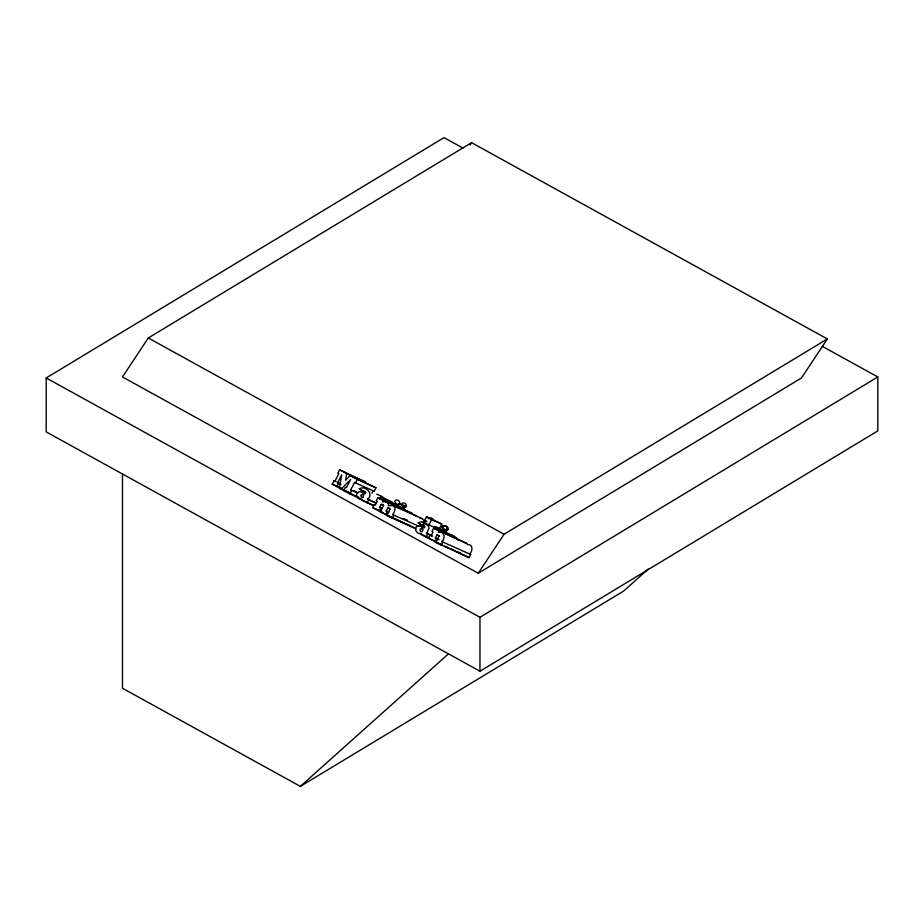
<?xml version="1.0" encoding="UTF-8"?>
<svg xmlns="http://www.w3.org/2000/svg" width="924" height="924" viewBox="0 0 924 924"><rect width="100%" height="100%" fill="white"/><g stroke="black" fill="none" stroke-linecap="round" stroke-linejoin="round"><path stroke-width="1.39" d="M345.472 490.552L332.213 484.188L334.003 480.734L334.904 481.231L338.785 473.712L337.849 473.204L339.639 469.738L346.719 473.654L345.576 480.18L350.231 475.583L375.929 487.733L374.151 491.187L354.573 482.42L350.693 489.939L351.64 490.471L349.849 493.924L343.716 490.54L345.507 487.087L346.442 487.595L350.6 479.533L341.106 489.096L339.351 488.126L341.73 474.774L337.618 482.732L341.037 484.349M399.549 503.441C400.485 501.224 397.389 499.191 395.484 500.265L394.698 501.778L396.35 503.973L398.244 504.389L399.549 503.441L406.283 506.421C407.218 504.204 404.111 502.171 402.217 503.245M446.904 528.967C447.84 526.749 444.733 524.705 442.827 525.779L442.042 527.292L443.705 529.487L448.071 529.475C449.006 527.258 445.911 525.225 444.005 526.299L442.827 525.779M423.666 523.608L423.827 520.247L422.349 518.711L392.342 505.474L388.519 505.74C389.062 502.483 385.077 500.958 382.467 501.882L383.171 500.508L412.15 513.317L377.881 497.586L376.253 500.75L377.281 501.316L375.352 505.058L374.347 504.492L372.707 507.657L383.079 512.947M336.763 486.705L338.554 483.252M355.486 482.929L357.276 479.475L375.929 487.733M373.181 505.682L361.781 500.069L362.139 499.376C357.946 500.427 354.111 494.317 358.431 492.065C361.365 489.87 365.892 497.378 365.246 491.764L363.386 490.702L362.347 491.048L359.228 488.808C365.072 485.019 374.312 493.67 367.671 499.249L376.033 503.06M371.933 493.185L373.227 490.679L374.151 491.187M367.082 502.991L368.711 499.826M379.776 498.937L380.861 496.823L392.03 502.229L380.861 496.823M379.129 511.203L380.769 508.038L379.614 507.403L381.185 504.365L382.882 504.469L383.16 506.156L380.284 511.838L404.135 522.984M385.689 514.818L387.329 511.653L386.174 511.018L387.733 507.981L389.466 508.108L389.789 509.759L386.902 515.488L415.939 528.921M392.238 518.433L393.867 515.269L392.781 514.668C394.132 512.185 396.846 507.923 393.381 505.89M439.223 529.082L441.811 524.081L426.518 516.759L424.89 519.923L425.756 520.397L421.575 528.505C419.196 528.563 419.658 532.547 422.118 531.623L423.065 529.787L421.506 528.574M423.261 523.804L424.89 520.639L426.934 521.76M421.76 527.489L422.926 525.213M436.22 541.603L426.091 537.121L420.79 534.199L421.148 533.518C416.943 534.569 413.12 528.459 417.44 526.195C420.374 524.012 424.901 531.508 424.255 525.906L422.383 524.832L421.344 525.19L418.237 522.938L421.078 521.829L422.811 522.21L454.077 536.082L457.53 538.761M431.52 535.643L426.669 533.379L429.002 528.32L428.413 525.871L431.647 519.577L441.811 524.081M426.091 537.121L427.72 533.957M432.571 536.22L430.041 535.1L428.401 538.265L442.492 545.206M433.599 528.205L466.77 543.462L433.599 528.205L431.958 531.369L433.021 531.947L431.092 535.689L430.041 535.1M439.062 539.801L435.343 538.022L436.971 534.869L439.062 535.92L435.966 542.434L469.057 557.646L470.697 554.481L469.715 553.95C472.996 550.877 473.03 543.855 467.244 544.536M438.9 531.127L438.242 532.409C444.248 530.503 445.992 538.126 441.845 541.614L442.815 542.157L441.187 545.322M434.892 541.845L436.521 538.68M148.29 337.976L122.476 376.969L478.239 573.25L801.524 377.939L827.338 338.946L471.575 142.666L148.29 337.976L504.054 534.257L827.338 338.946M470.004 145.022L471.575 142.666M478.239 573.25L504.054 534.257M401.64 505.578L404.054 507.322L406.283 506.421M443.428 528.632L445.842 530.388L448.071 529.475M428.239 518.676L430.549 517.775L432.386 518.803L433.067 520.431M122.476 474.035L122.476 688.241L300.358 786.382L448.232 654.042M648.29 569.011L623.642 591.06L300.358 786.382M386.093 502.032L388.057 500.796L398.29 505.682M822.314 346.327L877.8 376.946L877.8 430.884L479.972 671.228L46.2 431.912L46.2 377.974L444.028 137.618L462.947 148.059M479.972 671.228L479.972 617.29L877.8 376.946M429.96 518.549L432.698 518.676L434.245 520.951M420.154 518.133L422.349 518.711M413.594 514.483L417.198 516.504M376.703 494.167L382.109 496.465L384.488 499.064M450.196 534.719L451.928 535.088M339.639 469.738L365.384 481.912L346.719 473.654M399.018 504.088L405.752 507.068M359.228 488.808L361.665 489.882M362.347 491.048L365.996 492.677M442.273 526.426L443.451 526.946M442.042 527.292L443.22 527.812M446.361 529.602L447.539 530.122M334.003 480.734L336.486 481.831M337.618 482.732L340.113 483.829M354.204 490.933L356.699 492.03M353.904 490.898L356.387 492.007M350.693 489.939L357.854 493.22M381.185 504.365L383.818 505.532M367.671 499.249L376.207 503.026M387.733 507.981L390.367 509.147M332.213 484.188L340.921 488.045M339.351 488.126L349.307 492.527M418.237 522.938L420.767 524.058M341.106 489.096L351.062 493.497M343.716 490.54L358.651 497.147M421.344 525.19L425.144 526.876M349.849 493.924L361.053 498.879M379.614 507.403L382.247 508.57M361.781 500.069L373.977 505.463M386.174 511.018L388.808 512.185M403.291 518.595L407.241 520.339M403.13 518.653L407.08 520.397M392.781 514.668L419.126 526.322M436.971 534.869L439.512 535.989M372.707 507.657L381.924 511.734M380.284 511.838L386.879 514.749M406.768 524.151L410.718 525.895M386.902 515.488L414.553 527.72M426.669 533.379L431.739 535.62M435.343 538.022L437.872 539.154M441.845 541.614L470.697 554.481M420.79 534.199L429.648 538.126M445.033 546.327L448.833 548.013M451.362 549.133L455.162 550.819M457.703 551.94L461.503 553.615M435.966 542.434L442.296 545.241M444.837 546.361L448.637 548.048M451.166 549.168L469.057 557.646M422.811 522.21L428.413 525.871M426.518 516.759L431.647 519.577M350.231 475.583L357.276 479.475M394.652 504.227L404.793 509.263L388.057 500.796M377.881 497.586L383.171 500.508M46.2 377.974L479.972 617.29M457.981 539.604L458.142 540.436M385.008 499.122L385.077 501.478M361.145 495.299L361.18 496.985L363.109 497.493L363.617 495.056L362.508 494.432L361.145 495.299M441.487 529.51L434.546 526.437L446.581 532.328L441.487 529.51"/></g></svg>
